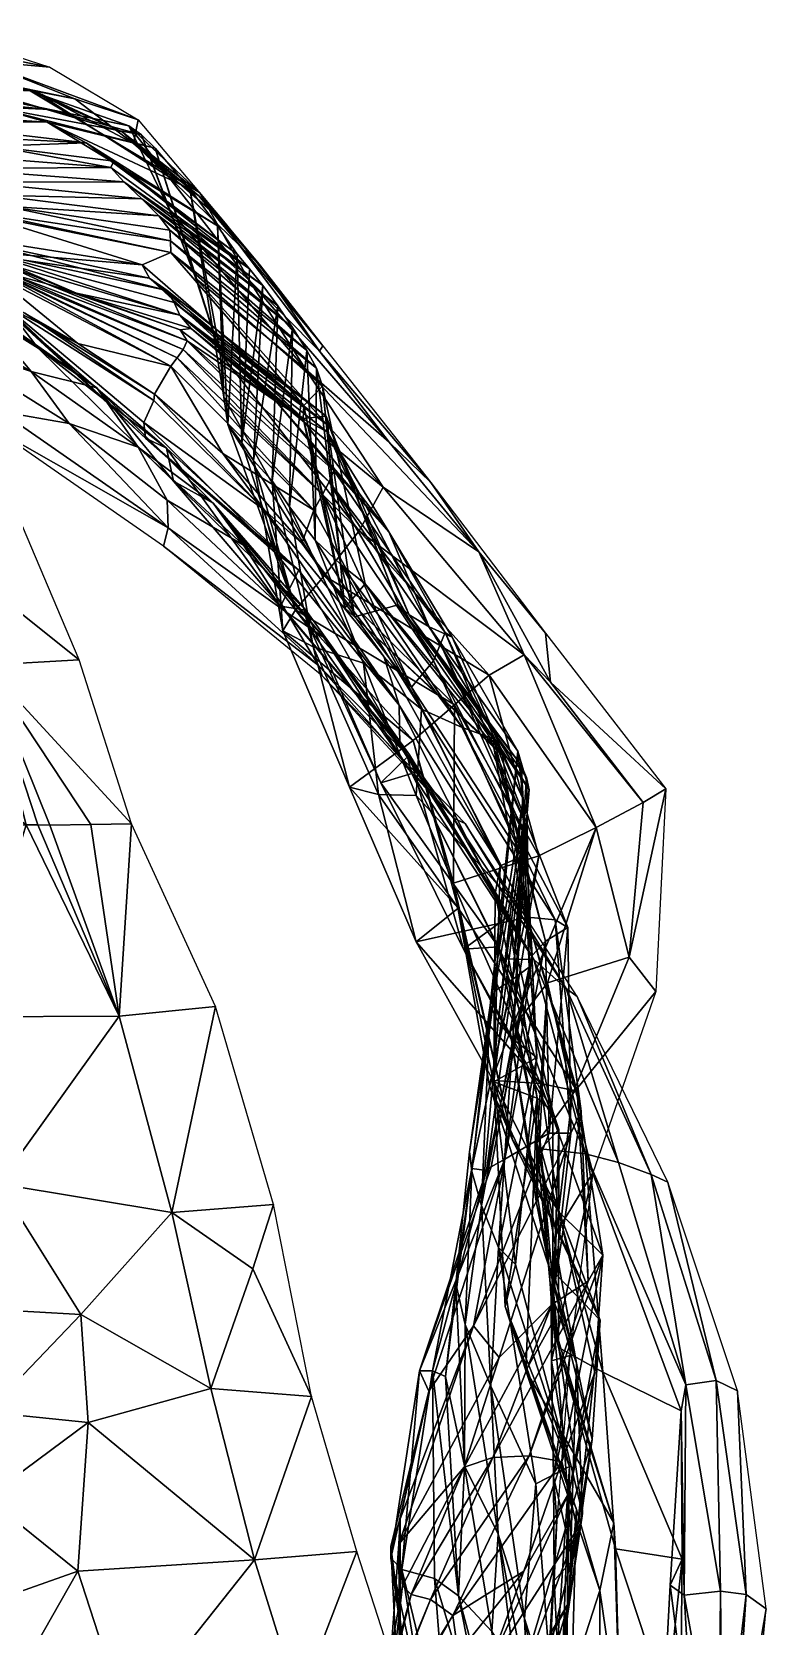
# Model space of a CAD drawing. Header units: centimetres. Extents: x -22.2 to 14.9, y -27.3 to 0.9.
# Drawn here: x 8.12 to 14.93, y -14.24 to 0.54 of the extents above; entities that cross this region are included whole.
import ezdxf

# ---------------------------------------------------------------- set-up
doc = ezdxf.new("R2010")
doc.units = ezdxf.units.CM
doc.layers.get('0').update_dxf_attribs({"true_color": 0x5890e1})

msp = doc.modelspace()

# ---------------------------------------------------------------- meshes
at = {"color": 18, "true_color": 0x000000}
mesh = msp.add_polyface(dxfattribs=at)
corners = [(6.225, -1.135, 64.001), (7.335, -1.89, 65.085), (7.182, -0.908, 63.373), (6.161, -0.326, 62.247), (7.168, -0.117, 61.545), (6.238, 0.275, 60.402), (7.322, 0.348, 59.602), (6.496, 0.539, 58.484), (7.684, 0.406, 57.625), (6.95, 0.474, 56.579), (8.289, 0.212, 55.708), (7.631, 0.27, 54.752), (7.561, -1.391, 25.24), (7.67, -1.498, 23.781), (6.074, -0.623, 23.797), (7.254, -1.462, 26.835), (5.909, -0.505, 25.205), (7.649, -1.129, 31.947), (7.573, -1.131, 30.222), (5.837, -0.419, 30.213), (8.145, -0.007, 51.173), (7.262, 0.177, 52.248), (8.521, -0.082, 53.047), (6.297, 0.352, 53.616), (7.761, -1.574, 22.257), (6.205, -0.729, 22.482), (6.688, -0.829, 33.42), (7.876, -1.076, 33.371), (6.066, 0.226, 51.138), (7.11, 0.158, 50.093), (7.781, -0.974, 34.745), (6.404, -0.734, 34.547), (7.077, -1.256, 21.069), (6.132, 0.111, 48.872), (8.108, -0.009, 49.153), (7.241, 0.034, 47.952), (7.596, -0.855, 36.215), (7.927, -1.706, 19.529), (6.156, -0.758, 19.861), (6.426, -0.006, 46.613), (8.29, -0.18, 47.168), (7.759, -0.155, 45.547), (7.371, -0.727, 37.8), (8.974, -0.852, 37.875), (5.849, -0.533, 37.551), (6.494, -0.184, 44.439), (8.265, -0.298, 43.77), (6.965, -0.294, 43.129), (8.626, -0.489, 42.227), (7.298, -0.421, 41.703), (7.12, -0.581, 39.584), (8.854, -0.718, 39.449), (7.769, -0.522, 40.712), (5.83, -0.443, 40.796)]
mesh.append_faces([[corners[k] for k in face] for face in [(0, 1, 2), (3, 2, 4), (5, 4, 6), (7, 6, 8), (8, 9, 7), (9, 8, 10), (10, 11, 9), (12, 13, 14), (15, 12, 16), (17, 18, 19), (20, 21, 22), (23, 11, 22), (22, 21, 23), (13, 24, 25), (26, 27, 17), (28, 21, 20), (20, 29, 28), (30, 27, 26), (26, 31, 30), (25, 24, 32), (33, 29, 34), (34, 35, 33), (36, 30, 31), (37, 38, 32), (39, 35, 40), (40, 41, 39), (36, 42, 43), (44, 42, 36), (45, 41, 46), (46, 47, 45), (39, 41, 45), (47, 46, 48), (48, 49, 47), (42, 50, 51), (52, 49, 48), (51, 50, 52), (53, 49, 52), (52, 50, 53)]], dxfattribs={"vtx2": -1, "color": 18})
mesh = msp.add_polyface(dxfattribs=at)
corners = [(7.631, 0.27, 54.752), (8.289, 0.212, 55.708), (9.106, -0.278, 53.921), (8.521, -0.082, 53.047), (9.915, -1.234, 52.329), (9.063, -0.497, 52.124), (9.409, -1.505, 30.23), (7.573, -1.131, 30.222), (7.649, -1.129, 31.947), (8.145, -0.007, 51.173), (9.67, -0.981, 51.252), (8.959, -0.389, 50.248), (9.408, -1.398, 31.848), (7.876, -1.076, 33.371), (9.4, -1.3, 33.369), (8.108, -0.009, 49.153), (9.675, -0.949, 49.385), (9.021, -0.333, 48.324), (7.11, 0.158, 50.093), (9.3, -1.165, 34.842), (7.781, -0.974, 34.745), (9.396, -1.106, 47.544), (9.137, -0.416, 46.824), (8.29, -0.18, 47.168), (9.642, -1.748, 46.46), (9.265, -0.538, 45.776), (7.241, 0.034, 47.952), (9.142, -1.008, 36.338), (7.596, -0.855, 36.215), (7.759, -0.155, 45.547), (9.586, -0.915, 44.304), (8.265, -0.298, 43.77), (8.974, -0.852, 37.875), (10.264, -1.813, 37.998), (9.844, -1.26, 42.682), (8.626, -0.489, 42.227), (10.025, -1.521, 41.119), (8.881, -0.659, 40.856), (8.854, -0.718, 39.449), (10.14, -1.657, 39.553), (7.371, -0.727, 37.8), (7.769, -0.522, 40.712)]
mesh.append_faces([[corners[k] for k in face] for face in [(0, 1, 2), (2, 3, 0), (2, 4, 5), (5, 3, 2), (6, 7, 8), (9, 5, 10), (10, 11, 9), (3, 5, 9), (12, 8, 13), (13, 14, 12), (15, 11, 16), (16, 17, 15), (18, 9, 11), (11, 15, 18), (19, 14, 13), (13, 20, 19), (17, 21, 22), (22, 23, 17), (22, 21, 24), (24, 25, 22), (26, 15, 17), (17, 23, 26), (27, 19, 20), (20, 28, 27), (29, 23, 22), (22, 25, 29), (25, 30, 31), (31, 29, 25), (27, 32, 33), (31, 30, 34), (34, 35, 31), (35, 34, 36), (36, 37, 35), (32, 27, 28), (32, 38, 39), (39, 38, 37), (38, 32, 40), (35, 37, 41), (41, 37, 38)]], dxfattribs={"vtx2": -1, "color": 18})
mesh = msp.add_polyface(dxfattribs=at)
corners = [(9.915, -1.234, 52.329), (10.818, -2.37, 50.953), (9.67, -0.981, 51.252), (9.063, -0.497, 52.124), (10.788, -2.422, 49.674), (10.242, -1.63, 50.433), (9.442, -1.969, 23.831), (9.376, -1.858, 25.242), (10.849, -3.022, 25.319), (9.212, -1.743, 26.886), (10.636, -3.044, 26.964), (9.409, -1.505, 30.23), (10.816, -2.746, 30.283), (10.643, -2.925, 28.629), (9.145, -1.62, 28.564), (10.761, -2.578, 31.892), (9.408, -1.398, 31.848), (9.675, -0.949, 49.385), (10.132, -1.761, 48.519), (8.959, -0.389, 50.248), (10.672, -2.415, 33.449), (9.4, -1.3, 33.369), (9.495, -2.087, 22.496), (10.877, -3.116, 23.895), (9.396, -1.106, 47.544), (10.662, -2.592, 47.472), (9.642, -1.748, 46.46), (9.021, -0.333, 48.324), (10.539, -2.2, 34.958), (9.3, -1.165, 34.842), (9.265, -0.538, 45.776), (9.866, -2.439, 44.983), (9.586, -0.915, 44.304), (9.902, -2.848, 43.165), (9.844, -1.26, 42.682), (10.401, -2, 36.465), (9.142, -1.008, 36.338), (9.939, -3.1, 41.375), (10.025, -1.521, 41.119), (10.387, -2.888, 20.578), (9.498, -2.223, 20.527), (9.599, -2.211, 21.441), (10.264, -1.813, 37.998), (10.177, -3.435, 38.094), (10.14, -1.657, 39.553), (10.069, -3.271, 39.705), (8.974, -0.852, 37.875), (8.881, -0.659, 40.856)]
mesh.append_faces([[corners[k] for k in face] for face in [(0, 1, 2), (2, 3, 0), (1, 4, 5), (5, 2, 1), (6, 7, 8), (7, 9, 10), (11, 12, 13), (13, 14, 11), (15, 12, 11), (11, 16, 15), (17, 5, 4), (4, 18, 17), (19, 2, 5), (5, 17, 19), (20, 15, 16), (16, 21, 20), (22, 6, 23), (9, 14, 13), (24, 18, 25), (25, 26, 24), (27, 17, 18), (18, 24, 27), (28, 20, 21), (21, 29, 28), (30, 26, 31), (31, 32, 30), (32, 31, 33), (33, 34, 32), (35, 28, 29), (29, 36, 35), (34, 33, 37), (37, 38, 34), (39, 40, 41), (35, 42, 43), (42, 44, 45), (45, 44, 38), (42, 35, 36), (44, 42, 46), (47, 38, 44)]], dxfattribs={"vtx2": -1, "color": 18})
mesh = msp.add_polyface(dxfattribs=at)
corners = [(7.801, -1.948, 10.209), (7.967, -2.116, 8.353), (6.273, -1.202, 8.161), (6.105, -1.421, 11.771), (7.851, -1.98, 11.661), (6.008, -0.969, 15.149), (7.743, -1.691, 15.193), (7.549, -1.828, 14.268), (8.547, -2.349, 14.061), (9.411, -2.56, 15.245), (7.79, -1.68, 16.674), (6.083, -0.896, 16.658), (7.67, -1.498, 23.781), (7.561, -1.391, 25.24), (9.376, -1.858, 25.242), (9.442, -1.969, 23.831), (9.212, -1.743, 26.886), (7.254, -1.462, 26.835), (7.573, -1.131, 30.222), (9.409, -1.505, 30.23), (9.145, -1.62, 28.564), (6.92, -1.269, 28.579), (7.649, -1.129, 31.947), (9.408, -1.398, 31.848), (8.056, -2.067, 13.029), (6.454, -1.29, 13.519), (8.18, -2.392, 6.533), (6.512, -1.215, 5.935), (9.495, -2.087, 22.496), (7.761, -1.574, 22.257), (6.133, -0.83, 18.182), (7.834, -1.687, 18.132), (9.469, -2.482, 16.714), (9.524, -2.405, 18.148), (7.927, -1.706, 19.529), (6.523, -1.684, 3.416), (7.553, -1.936, 4.378), (8.116, -2.608, 3.243), (9.563, -2.325, 19.493), (8.253, -1.795, 20.638), (9.498, -2.223, 20.527), (7.077, -1.256, 21.069), (8.535, -1.884, 21.442), (9.599, -2.211, 21.441)]
mesh.append_faces([[corners[k] for k in face] for face in [(0, 1, 2), (3, 4, 0), (5, 6, 7), (8, 7, 6), (9, 6, 10), (11, 10, 6), (12, 13, 14), (14, 15, 12), (16, 14, 13), (13, 17, 16), (18, 19, 20), (20, 21, 18), (22, 23, 19), (24, 4, 3), (3, 25, 24), (24, 25, 7), (7, 8, 24), (2, 1, 26), (26, 27, 2), (12, 15, 28), (28, 29, 12), (20, 16, 17), (17, 21, 20), (30, 31, 10), (32, 10, 31), (33, 31, 34), (34, 31, 30), (35, 36, 37), (36, 27, 26), (38, 34, 39), (39, 40, 38), (41, 39, 34), (41, 29, 42), (42, 39, 41), (42, 29, 28), (28, 43, 42), (40, 39, 42), (42, 43, 40)]], dxfattribs={"vtx2": -1, "color": 18})
mesh = msp.add_polyface(dxfattribs=at)
corners = [(11.819, -3.638, 49.814), (11.433, -3.263, 48.975), (10.788, -2.422, 49.674), (10.818, -2.37, 50.953), (9.891, -3.37, 14.135), (9.411, -2.56, 15.245), (10.735, -3.895, 15.341), (9.469, -2.482, 16.714), (10.817, -3.75, 16.826), (10.849, -3.022, 25.319), (10.877, -3.116, 23.895), (9.442, -1.969, 23.831), (10.636, -3.044, 26.964), (9.376, -1.858, 25.242), (10.816, -2.746, 30.283), (10.761, -2.578, 31.892), (10.987, -4.397, 31.998), (10.662, -2.592, 47.472), (12.263, -4.282, 48.277), (10.132, -1.761, 48.519), (9.159, -3.083, 11.663), (9.253, -2.878, 12.87), (10.275, -3.892, 13.163), (9.258, -2.819, 13.682), (9.524, -2.405, 18.148), (10.876, -3.633, 18.306), (10.672, -2.415, 33.449), (10.747, -4.172, 33.571), (10.86, -3.168, 22.521), (9.495, -2.087, 22.496), (10.643, -2.925, 28.629), (9.212, -1.743, 26.886), (9.642, -1.748, 46.46), (11.377, -3.68, 45.971), (9.866, -2.439, 44.983), (9.563, -2.325, 19.493), (10.921, -3.526, 19.841), (11.155, -4.085, 43.552), (9.902, -2.848, 43.165), (10.539, -2.2, 34.958), (10.51, -3.864, 35.055), (10.618, -3.04, 21.397), (9.599, -2.211, 21.441), (10.349, -3.624, 36.545), (10.401, -2, 36.465), (10.387, -2.888, 20.578), (11.431, -4.095, 21.096), (9.498, -2.223, 20.527), (10.177, -3.435, 38.094), (10.069, -3.271, 39.705), (10.264, -1.813, 37.998), (10.025, -1.521, 41.119), (9.939, -3.1, 41.375)]
mesh.append_faces([[corners[k] for k in face] for face in [(0, 1, 2), (2, 3, 0), (4, 5, 6), (6, 5, 7), (7, 8, 6), (9, 10, 11), (12, 9, 13), (14, 15, 16), (17, 1, 18), (19, 2, 1), (1, 17, 19), (20, 21, 22), (5, 4, 23), (8, 7, 24), (24, 25, 8), (15, 26, 27), (10, 28, 29), (30, 12, 31), (32, 17, 33), (33, 34, 32), (25, 24, 35), (35, 36, 25), (34, 33, 37), (37, 38, 34), (22, 21, 23), (23, 4, 22), (26, 39, 40), (29, 28, 41), (41, 42, 29), (43, 40, 39), (39, 44, 43), (45, 41, 46), (45, 36, 35), (35, 47, 45), (42, 41, 45), (48, 43, 44), (49, 48, 50), (51, 52, 49)]], dxfattribs={"vtx2": -1, "color": 18})
mesh = msp.add_polyface(dxfattribs=at)
corners = [(8.561, -5.283, 69.807), (7.156, -4.16, 68.816), (7.691, -5.331, 70.265), (8.037, -4.042, 68.315), (6.72, -3.13, 67.25), (7.618, -2.974, 66.706), (6.411, -2.112, 65.65), (7.335, -1.89, 65.085), (7.967, -2.116, 8.353), (7.801, -1.948, 10.209), (9.174, -3.227, 10.297), (9.369, -3.32, 8.553), (7.851, -1.98, 11.661), (9.159, -3.083, 11.663), (7.743, -1.691, 15.193), (9.411, -2.56, 15.245), (8.547, -2.349, 14.061), (7.79, -1.68, 16.674), (9.469, -2.482, 16.714), (9.384, -4.059, 1.379), (7.836, -2.98, 1.299), (8.467, -3.09, 2.378), (9.376, -3.803, 2.614), (9.253, -2.878, 12.87), (8.056, -2.067, 13.029), (9.258, -2.819, 13.682), (8.18, -2.392, 6.533), (9.435, -3.625, 6.886), (7.211, -2.306, 2.508), (6.231, -1.997, 1.214), (7.834, -1.687, 18.132), (9.524, -2.405, 18.148), (8.116, -2.608, 3.243), (9.107, -3.311, 3.743), (8.723, -2.761, 5.004), (9.801, -3.829, 5.404), (7.927, -1.706, 19.529), (9.563, -2.325, 19.493), (6.523, -1.684, 3.416), (7.553, -1.936, 4.378), (9.342, -4.227, 0.395), (7.79, -3.15, 0.314), (6.211, -2.13, 0.223)]
mesh.append_faces([[corners[k] for k in face] for face in [(0, 1, 2), (1, 0, 3), (3, 4, 1), (4, 3, 5), (5, 6, 4), (6, 5, 7), (8, 9, 10), (10, 11, 8), (10, 9, 12), (12, 13, 10), (14, 15, 16), (17, 18, 15), (19, 20, 21), (21, 22, 19), (23, 13, 12), (12, 24, 23), (25, 16, 15), (26, 8, 11), (11, 27, 26), (28, 20, 29), (30, 31, 18), (21, 20, 28), (28, 32, 21), (33, 22, 21), (21, 32, 33), (34, 26, 27), (27, 35, 34), (25, 23, 24), (24, 16, 25), (36, 37, 31), (32, 28, 38), (34, 33, 32), (32, 39, 34), (33, 34, 35), (26, 34, 39), (19, 40, 41), (41, 20, 19), (20, 41, 42)]], dxfattribs={"vtx2": -1, "color": 18})
mesh = msp.add_polyface(dxfattribs=at)
corners = [(9.369, -3.32, 8.553), (9.174, -3.227, 10.297), (10.597, -4.451, 10.398), (10.426, -4.783, 8.728), (10.378, -4.286, 11.834), (9.159, -3.083, 11.663), (10.735, -3.895, 15.341), (10.624, -4.2, 14.451), (9.891, -3.37, 14.135), (11.022, -4.799, 28.723), (10.643, -2.925, 28.629), (10.816, -2.746, 30.283), (11.525, -5.701, 12.13), (10.275, -3.892, 13.163), (10.636, -3.044, 26.964), (10.747, -4.172, 33.571), (10.987, -4.397, 31.998), (10.761, -2.578, 31.892), (9.435, -3.625, 6.886), (10.662, -4.822, 7.095), (9.384, -4.059, 1.379), (9.376, -3.803, 2.614), (10.484, -4.842, 2.973), (10.779, -5.334, 1.504), (11.383, -5.252, 13.841), (10.084, -4.219, 4.14), (10.826, -5.071, 4.465), (9.107, -3.311, 3.743), (10.51, -3.864, 35.055), (11.195, -5.312, 35.255), (9.801, -3.829, 5.404), (10.706, -4.999, 5.606), (9.902, -2.848, 43.165), (11.155, -4.085, 43.552), (10.831, -4.504, 41.626), (9.939, -3.1, 41.375), (10.672, -2.415, 33.449), (10.73, -5.161, 36.626), (10.349, -3.624, 36.545), (10.448, -5.014, 38.178), (10.177, -3.435, 38.094), (10.564, -4.818, 39.868), (10.069, -3.271, 39.705), (10.812, -5.429, 0.511), (9.342, -4.227, 0.395)]
mesh.append_faces([[corners[k] for k in face] for face in [(0, 1, 2), (2, 3, 0), (4, 2, 1), (1, 5, 4), (6, 7, 8), (9, 10, 11), (12, 4, 13), (13, 4, 5), (14, 10, 9), (15, 16, 17), (18, 0, 3), (3, 19, 18), (20, 21, 22), (22, 23, 20), (7, 24, 13), (13, 8, 7), (22, 25, 26), (25, 22, 21), (21, 27, 25), (15, 28, 29), (30, 18, 19), (19, 31, 30), (32, 33, 34), (34, 35, 32), (28, 15, 36), (37, 29, 28), (28, 38, 37), (39, 37, 38), (38, 40, 39), (41, 39, 40), (40, 42, 41), (30, 25, 27), (30, 31, 26), (26, 25, 30), (35, 34, 41), (41, 42, 35), (23, 43, 44), (44, 20, 23)]], dxfattribs={"vtx2": -1, "color": 18})
mesh = msp.add_polyface(dxfattribs=at)
corners = [(12.929, -5.488, 47.733), (12.263, -4.282, 48.277), (12.882, -5.035, 48.95), (11.433, -3.263, 48.975), (11.819, -3.638, 49.814), (10.426, -4.783, 8.728), (10.597, -4.451, 10.398), (11.533, -6.075, 10.548), (10.378, -4.286, 11.834), (11.525, -5.701, 12.13), (10.624, -4.2, 14.451), (10.735, -3.895, 15.341), (11.64, -5.536, 15.503), (11.383, -5.252, 13.841), (10.817, -3.75, 16.826), (11.843, -5.29, 16.984), (10.877, -3.116, 23.895), (10.849, -3.022, 25.319), (11.516, -4.773, 25.434), (11.62, -4.865, 23.954), (11.113, -4.882, 27.05), (10.636, -3.044, 26.964), (10.816, -2.746, 30.283), (11.21, -4.578, 30.367), (11.022, -4.799, 28.723), (10.987, -4.397, 31.998), (12.109, -5.909, 32.257), (12.686, -5.234, 45.639), (11.377, -3.68, 45.971), (10.662, -2.592, 47.472), (10.275, -3.892, 13.163), (10.747, -4.172, 33.571), (11.733, -5.738, 33.888), (10.876, -3.633, 18.306), (11.91, -5.134, 18.45), (10.86, -3.168, 22.521), (11.803, -4.976, 22.385), (10.831, -4.504, 41.626), (11.155, -4.085, 43.552), (12.36, -5.425, 43.568), (10.564, -4.818, 39.868), (12.038, -5.7, 41.634), (11.953, -5.028, 19.802), (10.921, -3.526, 19.841), (11.195, -5.312, 35.255), (11.431, -4.095, 21.096), (10.618, -3.04, 21.397), (12.016, -5.073, 20.771), (10.387, -2.888, 20.578)]
mesh.append_faces([[corners[k] for k in face] for face in [(0, 1, 2), (1, 3, 4), (4, 2, 1), (5, 6, 7), (6, 8, 9), (10, 11, 12), (12, 13, 10), (12, 11, 14), (14, 15, 12), (16, 17, 18), (18, 19, 16), (20, 18, 17), (17, 21, 20), (22, 23, 24), (23, 25, 26), (25, 23, 22), (1, 0, 27), (27, 28, 1), (1, 28, 29), (30, 13, 9), (24, 20, 21), (25, 31, 32), (15, 14, 33), (33, 34, 15), (35, 16, 19), (19, 36, 35), (37, 38, 39), (27, 39, 38), (38, 28, 27), (40, 37, 41), (42, 34, 33), (33, 43, 42), (44, 32, 31), (35, 36, 45), (45, 46, 35), (47, 45, 36), (45, 47, 42), (42, 43, 45), (45, 43, 48)]], dxfattribs={"vtx2": -1, "color": 18})
mesh = msp.add_polyface(dxfattribs=at)
corners = [(8.931, -8.584, 71.878), (9.045, -6.802, 71.141), (8.67, -6.808, 71.316), (7.691, -5.331, 70.265), (8.288, -6.813, 71.48), (8.561, -5.283, 69.807), (8.071, -6.81, 71.57), (8.179, -6.812, 71.525), (5.92, -5.269, 71.024), (6.705, -6.953, 72.264), (11.533, -6.075, 10.548), (11.622, -6.161, 8.831), (10.426, -4.783, 8.728), (11.525, -5.701, 12.13), (10.597, -4.451, 10.398), (11.516, -4.773, 25.434), (11.113, -4.882, 27.05), (12.485, -6.167, 27.212), (12.401, -6.08, 28.871), (11.022, -4.799, 28.723), (11.21, -4.578, 30.367), (12.073, -7.583, 40.003), (11.683, -7.894, 38.155), (11.067, -6.461, 38.219), (11.657, -6.028, 39.841), (12.208, -7.778, 36.316), (11.336, -6.53, 36.619), (11.733, -5.738, 33.888), (12.109, -5.909, 32.257), (10.987, -4.397, 31.998), (10.662, -4.822, 7.095), (11.357, -6.421, 7.167), (12.122, -7.963, 9.014), (11.195, -5.312, 35.255), (11.684, -6.539, 35.426), (10.73, -5.161, 36.626), (10.448, -5.014, 38.178), (10.564, -4.818, 39.868), (11.597, -6.159, 3.663), (12.03, -6.75, 1.674), (10.779, -5.334, 1.504), (10.484, -4.842, 2.973), (12.038, -5.7, 41.634), (11.642, -6.335, 5.495), (10.706, -4.999, 5.606), (10.826, -5.071, 4.465), (12.137, -6.798, 0.683), (10.812, -5.429, 0.511)]
mesh.append_faces([[corners[k] for k in face] for face in [(0, 1, 2), (3, 4, 2), (2, 1, 3), (3, 1, 5), (3, 6, 7), (7, 4, 3), (8, 9, 6), (6, 3, 8), (10, 11, 12), (13, 10, 14), (15, 16, 17), (18, 19, 20), (21, 22, 23), (23, 24, 21), (22, 25, 26), (26, 23, 22), (16, 19, 18), (27, 28, 29), (30, 12, 11), (11, 31, 30), (31, 11, 32), (27, 33, 34), (26, 34, 33), (33, 35, 26), (23, 26, 35), (35, 36, 23), (24, 23, 36), (36, 37, 24), (38, 39, 40), (40, 41, 38), (42, 24, 37), (31, 43, 44), (44, 30, 31), (43, 38, 45), (45, 44, 43), (45, 38, 41), (39, 46, 47), (47, 40, 39)]], dxfattribs={"vtx2": -1, "color": 18})
mesh = msp.add_polyface(dxfattribs=at)
corners = [(11.622, -6.161, 8.831), (11.533, -6.075, 10.548), (12.536, -7.659, 10.697), (12.122, -7.963, 9.014), (12.416, -7.45, 12.334), (11.525, -5.701, 12.13), (11.64, -5.536, 15.503), (12.664, -7.104, 15.64), (12.461, -7.192, 13.992), (11.383, -5.252, 13.841), (11.843, -5.29, 16.984), (12.702, -6.931, 17.202), (11.62, -4.865, 23.954), (11.516, -4.773, 25.434), (12.658, -6.257, 25.56), (12.705, -6.371, 24.125), (12.485, -6.167, 27.212), (11.21, -4.578, 30.367), (12.404, -6.014, 30.536), (12.401, -6.08, 28.871), (12.109, -5.909, 32.257), (12.819, -7.097, 43.629), (12.03, -7.352, 41.904), (12.038, -5.7, 41.634), (12.36, -5.425, 43.568), (12.208, -7.778, 36.316), (12.716, -7.667, 34.471), (11.684, -6.539, 35.426), (11.336, -6.53, 36.619), (12.03, -6.75, 1.674), (11.597, -6.159, 3.663), (12.774, -8.06, 3.727), (11.113, -4.882, 27.05), (11.91, -5.134, 18.45), (12.687, -6.777, 18.734), (12.972, -7.69, 32.57), (11.733, -5.738, 33.888), (11.642, -6.335, 5.495), (11.357, -6.421, 7.167), (12.447, -7.942, 7.286), (12.73, -6.485, 22.961), (11.803, -4.976, 22.385), (12.073, -7.583, 40.003), (11.657, -6.028, 39.841), (11.953, -5.028, 19.802), (12.674, -6.573, 20.18), (10.831, -4.504, 41.626), (12.626, -6.129, 21.426), (12.016, -5.073, 20.771), (12.137, -6.798, 0.683), (13.073, -8.328, 1.869)]
mesh.append_faces([[corners[k] for k in face] for face in [(0, 1, 2), (2, 3, 0), (4, 2, 1), (1, 5, 4), (6, 7, 8), (8, 9, 6), (7, 6, 10), (10, 11, 7), (12, 13, 14), (14, 15, 12), (16, 14, 13), (17, 18, 19), (20, 18, 17), (21, 22, 23), (23, 24, 21), (25, 26, 27), (27, 28, 25), (29, 30, 31), (8, 4, 5), (5, 9, 8), (19, 16, 32), (11, 10, 33), (33, 34, 11), (35, 20, 36), (37, 38, 39), (31, 30, 37), (12, 15, 40), (40, 41, 12), (22, 42, 43), (43, 23, 22), (44, 45, 34), (34, 33, 44), (24, 23, 46), (47, 41, 40), (27, 26, 36), (45, 44, 48), (48, 47, 45), (41, 47, 48), (49, 29, 50)]], dxfattribs={"vtx2": -1, "color": 18})
mesh = msp.add_polyface(dxfattribs=at)
corners = [(13.658, -8.036, 47.439), (13.788, -6.605, 47.299), (13.998, -6.478, 48.261), (13.906, -8.355, 48.485), (12.929, -5.488, 47.733), (12.882, -5.035, 48.95), (13.351, -6.836, 45.449), (12.9, -8.274, 45.961), (12.972, -7.69, 32.57), (12.716, -7.667, 34.471), (13.212, -9.465, 34.609), (12.208, -7.778, 36.316), (13.177, -9.28, 36.424), (12.556, -8.726, 44.308), (12.819, -7.097, 43.629), (12.404, -6.014, 30.536), (13.089, -7.761, 30.655), (12.882, -7.89, 29.003), (12.401, -6.08, 28.871), (12.109, -5.909, 32.257), (12.76, -8.021, 27.345), (12.485, -6.167, 27.212), (12.73, -8.131, 25.682), (12.658, -6.257, 25.56), (12.581, -8.242, 24.042), (12.705, -6.371, 24.125), (12.411, -8.353, 22.407), (12.73, -6.485, 22.961), (12.403, -9.192, 14.237), (12.461, -7.192, 13.992), (12.664, -7.104, 15.64), (12.802, -8.966, 15.851), (12.702, -6.931, 17.202), (12.578, -8.797, 17.481), (12.536, -7.659, 10.697), (12.416, -7.45, 12.334), (12.806, -9.344, 12.616), (12.686, -5.234, 45.639), (12.36, -5.425, 43.568), (12.687, -6.777, 18.734), (12.443, -8.637, 19.122), (12.674, -6.573, 20.18), (12.369, -8.486, 20.766), (12.774, -8.06, 3.727), (13.073, -8.328, 1.869), (12.03, -6.75, 1.674), (11.733, -5.738, 33.888), (12.626, -6.129, 21.426), (13.175, -8.403, 0.877), (12.137, -6.798, 0.683)]
mesh.append_faces([[corners[k] for k in face] for face in [(4, 2, 1)]], dxfattribs={"color": 18})
mesh.append_faces([[corners[k] for k in face] for face in [(0, 1, 2), (2, 3, 0), (5, 2, 4), (6, 1, 0), (0, 7, 6), (8, 9, 10), (9, 11, 12), (13, 14, 6), (6, 7, 13), (15, 16, 17), (17, 18, 15), (16, 15, 19), (19, 8, 16), (18, 17, 20), (20, 21, 18), (20, 22, 23), (23, 21, 20), (22, 24, 25), (25, 23, 22), (24, 26, 27), (27, 25, 24), (28, 29, 30), (31, 30, 32), (32, 33, 31), (34, 35, 36), (37, 4, 1), (1, 6, 37), (6, 14, 38), (38, 37, 6), (39, 40, 33), (33, 32, 39), (41, 42, 40), (40, 39, 41), (43, 44, 45), (46, 9, 8), (42, 41, 47), (27, 26, 47), (44, 48, 49)]], dxfattribs={"vtx2": -1, "color": 18})
mesh = msp.add_polyface(dxfattribs=at)
corners = [(12.334, -10.015, 25.667), (12.199, -9.995, 23.951), (12.581, -8.242, 24.042), (12.578, -8.797, 17.481), (12.443, -8.637, 19.122), (12.29, -10.339, 19.45), (12.448, -10.727, 17.761), (12.378, -9.98, 27.316), (11.716, -11.872, 27.294), (11.834, -11.872, 25.69), (12.214, -11.454, 30.659), (12.454, -11.749, 32.987), (11.524, -13.477, 32.576), (11.801, -12.061, 28.979), (12.505, -9.911, 28.98), (12.364, -9.231, 42.649), (12.03, -7.352, 41.904), (12.819, -7.097, 43.629), (12.411, -8.353, 22.407), (12.177, -9.843, 22.457), (12.369, -8.486, 20.766), (12.2, -10.025, 21.008), (11.957, -11.924, 23.652), (12.05, -11.063, 22.49), (12.375, -12.014, 19.964), (12.128, -12.765, 34.167), (12.577, -9.73, 41.027), (12.073, -7.583, 40.003), (12.208, -7.778, 36.316), (11.683, -7.894, 38.155), (12.837, -9.208, 38.059), (12.137, -11.443, 21.376), (12.396, -9.179, 39.26), (12.132, -12.753, 22.098), (12.443, -13.385, 20.795), (12.416, -7.45, 12.334), (12.461, -7.192, 13.992), (12.403, -9.192, 14.237), (12.447, -7.942, 7.286), (12.496, -8.052, 5.523), (11.642, -6.335, 5.495), (12.774, -8.06, 3.727), (12.626, -6.129, 21.426)]
mesh.append_faces([[corners[k] for k in face] for face in [(0, 1, 2), (3, 4, 5), (5, 6, 3), (0, 7, 8), (1, 0, 9), (10, 11, 12), (10, 13, 14), (15, 16, 17), (18, 2, 1), (1, 19, 18), (20, 18, 19), (19, 21, 20), (8, 7, 14), (14, 13, 8), (1, 22, 23), (23, 19, 1), (6, 5, 24), (12, 11, 25), (16, 15, 26), (26, 27, 16), (20, 21, 5), (5, 4, 20), (28, 29, 30), (21, 19, 23), (23, 31, 21), (32, 27, 26), (32, 30, 29), (29, 27, 32), (23, 22, 33), (33, 31, 23), (5, 21, 31), (31, 24, 5), (34, 24, 31), (31, 33, 34), (35, 36, 37), (38, 39, 40), (40, 39, 41), (42, 18, 20)]], dxfattribs={"vtx2": -1, "color": 18})
mesh = msp.add_polyface(dxfattribs=at)
corners = [(8.179, -6.812, 71.525), (8.071, -6.81, 71.57), (8.931, -8.584, 71.878), (8.288, -6.813, 71.48), (8.67, -6.808, 71.316), (9.823, -8.495, 71.549), (9.045, -6.802, 71.141), (9.42, -10.404, 71.219), (10.169, -10.927, 70.843), (10.715, -12.109, 70.282), (10.362, -10.329, 71.107), (9.782, -12.034, 70.116), (10.184, -13.623, 68.944), (6.705, -6.953, 72.264), (7.522, -8.59, 72.426), (6.216, -8.727, 72.994), (11.834, -11.872, 25.69), (11.716, -11.872, 27.294), (11.552, -13.712, 27.199), (12.334, -10.015, 25.667), (11.957, -11.924, 23.652), (12.199, -9.995, 23.951), (12.077, -13.956, 24.077), (11.524, -13.477, 32.576), (11.534, -13.244, 30.7), (12.214, -11.454, 30.659), (8.575, -11.349, 70.861), (8.644, -12.35, 70.196), (11.801, -12.061, 28.979), (7.815, -10.139, 71.835), (6.58, -10.245, 72.355), (11.448, -13.607, 28.518), (7.701, -11.299, 71.218), (7.707, -12.255, 70.533), (6.699, -11.428, 71.534), (7.703, -13.05, 69.94), (6.827, -12.339, 70.799), (6.867, -13.195, 70.074), (12.122, -7.963, 9.014), (12.447, -7.942, 7.286), (11.357, -6.421, 7.167)]
mesh.append_faces([[corners[k] for k in face] for face in [(8, 9, 10)]], dxfattribs={"color": 18})
mesh.append_faces([[corners[k] for k in face] for face in [(0, 1, 2), (2, 3, 0), (4, 3, 2), (5, 6, 2), (2, 7, 5), (10, 5, 7), (7, 8, 10), (8, 7, 11), (11, 9, 8), (9, 11, 12), (1, 13, 14), (14, 2, 1), (15, 14, 13), (16, 17, 18), (17, 16, 19), (16, 20, 21), (22, 20, 16), (23, 24, 25), (11, 7, 26), (26, 27, 11), (12, 11, 27), (28, 25, 24), (2, 14, 29), (29, 7, 2), (30, 29, 14), (17, 28, 31), (26, 7, 29), (29, 32, 26), (33, 27, 26), (26, 32, 33), (29, 30, 34), (34, 32, 29), (27, 33, 35), (36, 33, 32), (32, 34, 36), (33, 36, 37), (38, 39, 40)]], dxfattribs={"vtx2": -1, "color": 18})
mesh = msp.add_polyface(dxfattribs=at)
corners = [(13.906, -8.355, 48.485), (13.32, -10.037, 49.138), (13.133, -9.308, 47.878), (13.658, -8.036, 47.439), (12.9, -8.274, 45.961), (12.801, -9.757, 46.462), (13.089, -7.761, 30.655), (12.972, -7.69, 32.57), (13.116, -9.668, 32.678), (12.915, -9.67, 30.624), (13.212, -9.465, 34.609), (13.177, -9.28, 36.424), (12.716, -7.667, 34.471), (12.882, -7.89, 29.003), (12.505, -9.911, 28.98), (12.73, -8.131, 25.682), (12.76, -8.021, 27.345), (12.378, -9.98, 27.316), (12.334, -10.015, 25.667), (12.581, -8.242, 24.042), (12.802, -8.966, 15.851), (12.578, -8.797, 17.481), (12.448, -10.727, 17.761), (12.403, -9.192, 14.237), (12.605, -10.887, 15.905), (12.819, -7.097, 43.629), (12.556, -8.726, 44.308), (12.364, -9.231, 42.649), (12.798, -10.316, 44.946), (12.837, -9.208, 38.059), (12.208, -7.778, 36.316), (12.917, -10.912, 43.362), (12.396, -9.179, 39.26), (13.01, -10.4, 39.73), (12.664, -7.104, 15.64), (12.806, -9.344, 12.616), (12.416, -7.45, 12.334), (12.951, -9.472, 10.952), (12.536, -7.659, 10.697), (13.005, -9.634, 9.16), (12.122, -7.963, 9.014), (12.839, -9.813, 7.378), (12.447, -7.942, 7.286), (13.252, -9.86, 5.626), (12.496, -8.052, 5.523), (13.558, -9.941, 3.852), (12.774, -8.06, 3.727), (13.86, -10.051, 2.078), (13.073, -8.328, 1.869), (14.016, -10.123, 1.092), (13.175, -8.403, 0.877)]
mesh.append_faces([[corners[k] for k in face] for face in [(0, 1, 2), (2, 3, 0), (4, 3, 2), (2, 5, 4), (6, 7, 8), (8, 9, 6), (10, 8, 7), (11, 10, 12), (13, 6, 9), (9, 14, 13), (15, 16, 17), (17, 18, 15), (16, 13, 14), (14, 17, 16), (19, 15, 18), (20, 21, 22), (23, 20, 24), (25, 26, 27), (4, 5, 28), (28, 26, 4), (29, 11, 30), (31, 27, 26), (29, 32, 33), (34, 20, 23), (23, 35, 36), (35, 37, 38), (37, 39, 40), (40, 38, 37), (39, 41, 42), (42, 40, 39), (41, 43, 44), (44, 42, 41), (43, 45, 46), (46, 44, 43), (45, 47, 48), (48, 46, 45), (47, 49, 50), (50, 48, 47)]], dxfattribs={"vtx2": -1, "color": 18})
mesh = msp.add_polyface(dxfattribs=at)
corners = [(13.32, -10.037, 49.138), (12.938, -11.778, 48.872), (12.981, -10.591, 48.325), (13.133, -9.308, 47.878), (14.016, -10.123, 1.092), (13.86, -10.051, 2.078), (14.463, -11.962, 2.113), (12.801, -9.757, 46.462), (12.935, -11.157, 47.035), (12.448, -10.727, 17.761), (12.605, -10.887, 15.905), (12.802, -8.966, 15.851), (12.507, -11.275, 14.393), (12.403, -9.192, 14.237), (12.949, -11.418, 10.959), (12.951, -9.472, 10.952), (12.806, -9.344, 12.616), (12.699, -11.869, 12.767), (13.005, -9.634, 9.16), (13.002, -11.654, 9.23), (13.558, -9.941, 3.852), (14.182, -12.002, 3.854), (13.252, -9.86, 5.626), (12.214, -11.454, 30.659), (12.915, -9.67, 30.624), (13.116, -9.668, 32.678), (12.454, -11.749, 32.987), (12.505, -9.911, 28.98), (12.839, -9.813, 7.378), (13.414, -11.885, 7.513), (13.212, -9.465, 34.609), (12.942, -11.256, 34.898), (13.171, -11.799, 45.645), (12.798, -10.316, 44.946), (13.177, -9.28, 36.424), (13.277, -11.039, 36.64), (12.556, -8.726, 44.308), (12.917, -10.912, 43.362), (12.577, -9.73, 41.027), (13.01, -10.4, 39.73), (12.396, -9.179, 39.26), (12.364, -9.231, 42.649), (13.388, -11.402, 41.794), (12.837, -9.208, 38.059), (13.412, -10.8, 38.33), (13.34, -11.886, 40.326)]
mesh.append_faces([[corners[k] for k in face] for face in [(0, 1, 2), (2, 3, 0), (4, 5, 6), (7, 3, 2), (2, 8, 7), (8, 2, 1), (9, 10, 11), (10, 12, 13), (14, 15, 16), (16, 17, 14), (18, 15, 14), (14, 19, 18), (5, 20, 21), (21, 20, 22), (23, 24, 25), (25, 26, 23), (27, 24, 23), (28, 18, 19), (19, 29, 28), (16, 13, 12), (12, 17, 16), (25, 30, 31), (31, 26, 25), (7, 8, 32), (32, 33, 7), (30, 34, 35), (35, 31, 30), (22, 28, 29), (36, 33, 37), (38, 39, 40), (41, 37, 42), (42, 38, 41), (37, 33, 32), (34, 43, 44), (44, 35, 34), (39, 44, 43), (39, 38, 42), (44, 39, 45)]], dxfattribs={"vtx2": -1, "color": 18})
mesh = msp.add_polyface(dxfattribs=at)
corners = [(12.956, -12.853, 49.54), (13.107, -11.728, 49.993), (12.987, -13.254, 51.159), (12.938, -11.778, 48.872), (13.32, -10.037, 49.138), (14.463, -11.962, 2.113), (14.661, -12.058, 1.134), (14.016, -10.123, 1.092), (14.741, -13.944, 2.163), (13.046, -12.45, 47.732), (12.935, -11.157, 47.035), (14.182, -12.002, 3.854), (13.86, -10.051, 2.078), (13.252, -9.86, 5.626), (14.139, -12.241, 5.743), (13.516, -13.28, 11.014), (12.949, -11.418, 10.959), (12.699, -11.869, 12.767), (13.002, -11.654, 9.23), (13.106, -12.759, 15.982), (12.605, -10.887, 15.905), (12.448, -10.727, 17.761), (12.794, -12.919, 18.252), (12.507, -11.275, 14.393), (13.097, -12.976, 14.692), (14.503, -13.913, 3.751), (13.414, -11.885, 7.513), (13.532, -13.521, 9.371), (13.168, -13.157, 13.654), (12.375, -12.014, 19.964), (13.224, -13.194, 46.503), (13.171, -11.799, 45.645), (12.128, -12.765, 34.167), (12.454, -11.749, 32.987), (12.942, -11.256, 34.898), (12.395, -12.675, 35.405), (13.277, -11.039, 36.64), (12.73, -12.659, 36.988), (13.314, -12.507, 44.152), (12.917, -10.912, 43.362), (14.148, -13.616, 7.857), (13.412, -10.8, 38.33), (13.032, -12.712, 38.878), (13.388, -11.402, 41.794), (13.177, -13.34, 42.411), (13.34, -11.886, 40.326), (13.01, -10.4, 39.73), (13.103, -12.995, 40.99)]
mesh.append_faces([[corners[k] for k in face] for face in [(0, 1, 2), (1, 0, 3), (3, 4, 1), (5, 6, 7), (6, 5, 8), (3, 9, 10), (9, 3, 0), (11, 5, 12), (13, 14, 11), (15, 16, 17), (18, 16, 15), (19, 20, 21), (21, 22, 19), (23, 20, 19), (19, 24, 23), (5, 11, 25), (26, 18, 27), (23, 24, 28), (28, 17, 23), (29, 22, 21), (10, 9, 30), (30, 31, 10), (26, 14, 13), (32, 33, 34), (34, 35, 32), (35, 34, 36), (36, 37, 35), (31, 38, 39), (14, 26, 40), (37, 36, 41), (41, 42, 37), (43, 39, 38), (38, 44, 43), (43, 45, 46), (45, 42, 41), (43, 44, 47), (47, 45, 43), (42, 45, 47)]], dxfattribs={"vtx2": -1, "color": 18})
mesh = msp.add_polyface(dxfattribs=at)
corners = [(12.904, -14.668, 51.212), (12.962, -13.816, 50.325), (12.987, -13.254, 51.159), (12.922, -14.535, 52.633), (12.956, -12.853, 49.54), (14.741, -13.944, 2.163), (14.927, -14.076, 1.186), (14.661, -12.058, 1.134), (14.139, -12.241, 5.743), (14.038, -13.858, 6.336), (14.167, -13.95, 5.236), (13.135, -13.622, 48.555), (13.046, -12.45, 47.732), (13.005, -14.697, 49.472), (13.576, -15.228, 11.042), (13.516, -13.28, 11.014), (13.386, -13.906, 12.359), (12.699, -11.869, 12.767), (13.532, -13.521, 9.371), (13.002, -11.654, 9.23), (12.952, -15.012, 17.792), (13.078, -14.697, 15.997), (13.106, -12.759, 15.982), (12.794, -12.919, 18.252), (13.097, -12.976, 14.692), (13.031, -14.795, 14.709), (14.503, -13.913, 3.751), (14.463, -11.962, 2.113), (14.148, -13.616, 7.857), (13.414, -11.885, 7.513), (13.168, -13.157, 13.654), (14.182, -12.002, 3.854), (13.224, -13.194, 46.503), (13.036, -14.478, 47.454), (12.687, -14.167, 19.715), (13.127, -14.712, 13.469), (12.375, -12.014, 19.964), (12.443, -13.385, 20.795), (13.171, -11.799, 45.645), (13.1, -14.013, 45.184), (13.314, -12.507, 44.152), (12.72, -14.882, 20.543), (12.623, -14.821, 43.873), (13.177, -13.34, 42.411), (12.73, -12.659, 36.988), (13.032, -12.712, 38.878), (12.024, -14.14, 38.653), (13.103, -12.995, 40.99), (12.356, -14.616, 41.467), (12.68, -13.728, 40.25)]
mesh.append_faces([[corners[k] for k in face] for face in [(8, 9, 10)]], dxfattribs={"color": 18})
mesh.append_faces([[corners[k] for k in face] for face in [(0, 1, 2), (2, 3, 0), (2, 1, 4), (5, 6, 7), (4, 11, 12), (11, 4, 1), (1, 13, 11), (14, 15, 16), (17, 16, 15), (15, 18, 19), (18, 15, 14), (20, 21, 22), (22, 23, 20), (24, 22, 21), (21, 25, 24), (26, 5, 27), (18, 28, 29), (30, 24, 25), (31, 8, 10), (10, 26, 31), (32, 12, 11), (11, 33, 32), (20, 23, 34), (16, 17, 30), (30, 35, 16), (34, 23, 36), (36, 37, 34), (28, 9, 8), (38, 32, 39), (39, 40, 38), (41, 34, 37), (40, 39, 42), (42, 43, 40), (44, 45, 46), (47, 43, 48), (48, 49, 47), (47, 49, 45), (46, 45, 49)]], dxfattribs={"vtx2": -1, "color": 18})
mesh = msp.add_polyface(dxfattribs=at)
corners = [(10.184, -13.623, 68.944), (11.135, -13.545, 68.924), (10.715, -12.109, 70.282), (10.596, -14.941, 67.474), (11.554, -14.846, 67.44), (11.853, -13.795, 25.74), (11.552, -13.712, 27.199), (11.99, -15.533, 27.334), (11.834, -11.872, 25.69), (12.077, -13.956, 24.077), (12.405, -15.637, 25.844), (11.533, -15.156, 30.756), (11.534, -13.244, 30.7), (11.524, -13.477, 32.576), (11.394, -15.279, 32.483), (11.801, -12.061, 28.979), (11.449, -13.499, 29.43), (11.448, -13.607, 28.518), (11.654, -15.095, 29.563), (8.998, -15.119, 67.593), (8.547, -13.729, 69.237), (8.644, -12.35, 70.196), (11.556, -13.864, 34.119), (12.128, -12.765, 34.167), (11.716, -11.872, 27.294), (11.783, -15.166, 28.511), (12.386, -14.287, 22.631), (12.551, -15.737, 24.341), (12.132, -12.753, 22.098), (11.957, -11.924, 23.652), (11.286, -15.405, 34.105), (11.638, -13.943, 35.592), (12.395, -12.675, 35.405), (12.443, -13.385, 20.795), (12.598, -14.633, 21.406), (12.73, -12.659, 36.988), (11.815, -13.99, 37.129), (11.236, -15.439, 35.678), (12.024, -14.14, 38.653), (11.218, -15.441, 37.251), (11.272, -15.458, 38.832), (12.074, -14.491, 39.789), (12.68, -13.728, 40.25), (12.356, -14.616, 41.467)]
mesh.append_faces([[corners[k] for k in face] for face in [(15, 16, 17)]], dxfattribs={"color": 18})
mesh.append_faces([[corners[k] for k in face] for face in [(0, 1, 2), (1, 0, 3), (3, 4, 1), (5, 6, 7), (6, 5, 8), (8, 5, 9), (9, 5, 10), (11, 12, 13), (13, 14, 11), (16, 12, 11), (11, 18, 16), (19, 3, 0), (0, 20, 19), (21, 20, 0), (12, 16, 15), (14, 13, 22), (23, 22, 13), (17, 6, 24), (25, 7, 6), (6, 17, 25), (26, 9, 27), (28, 29, 9), (9, 26, 28), (17, 16, 18), (18, 25, 17), (30, 22, 31), (31, 22, 23), (23, 32, 31), (33, 28, 26), (26, 34, 33), (32, 35, 36), (36, 31, 32), (37, 31, 36), (38, 36, 35), (39, 36, 38), (40, 38, 41), (42, 41, 38), (41, 42, 43)]], dxfattribs={"vtx2": -1, "color": 18})
mesh = msp.add_polyface(dxfattribs=at)
corners = [(4.951, -19.208, 65.611), (4.034, -18.9, 66.38), (3.91, -20.08, 64.71), (4.922, -17.656, 67.134), (4.005, -17.456, 67.872), (4.838, -16.078, 68.644), (3.897, -15.905, 69.282), (4.706, -14.445, 70.103), (3.776, -14.348, 70.709), (4.569, -12.811, 71.574), (3.651, -12.786, 72.15), (6.323, -17.326, 66.714), (6.385, -18.784, 65.107), (6.142, -15.811, 68.157), (5.962, -14.391, 69.462), (5.858, -13.194, 70.51), (6.116, -12.425, 71.003), (7.528, -15.517, 67.813), (7.81, -16.96, 66.307), (7.955, -18.363, 64.578), (6.232, -20.017, 63.292), (7.793, -19.569, 62.662), (7.21, -14.202, 69.161), (9.401, -16.527, 65.976), (8.998, -15.119, 67.593), (6.867, -13.195, 70.074), (9.706, -17.762, 63.959), (7.703, -13.05, 69.94), (8.547, -13.729, 69.237), (8.644, -12.35, 70.196), (7.707, -12.255, 70.533)]
mesh.append_faces([[corners[k] for k in face] for face in [(0, 1, 2), (1, 0, 3), (3, 4, 1), (4, 3, 5), (5, 6, 4), (6, 5, 7), (7, 8, 6), (8, 7, 9), (9, 10, 8), (11, 3, 0), (0, 12, 11), (13, 5, 3), (3, 11, 13), (14, 7, 5), (5, 13, 14), (7, 14, 15), (15, 9, 7), (9, 15, 16), (17, 13, 11), (11, 18, 17), (18, 11, 12), (12, 19, 18), (19, 12, 20), (20, 21, 19), (22, 14, 13), (13, 17, 22), (18, 23, 24), (24, 17, 18), (23, 18, 19), (14, 22, 25), (25, 15, 14), (26, 19, 21), (27, 28, 29), (28, 22, 17), (17, 24, 28), (16, 15, 25), (25, 27, 30), (27, 25, 22), (22, 28, 27)]], dxfattribs={"vtx2": -1, "color": 18})
mesh = msp.add_polyface(dxfattribs=at)
corners = [(12.708, -16.059, 53.242), (12.922, -14.535, 52.633), (12.853, -15.544, 54.332), (12.809, -15.414, 52.189), (12.904, -14.668, 51.212), (14.608, -15.942, 2.177), (14.734, -16.093, 1.194), (14.927, -14.076, 1.186), (14.741, -13.944, 2.163), (13.005, -14.697, 49.472), (12.962, -13.816, 50.325), (12.845, -15.65, 50.497), (13.386, -13.906, 12.359), (13.38, -15.833, 12.102), (13.576, -15.228, 11.042), (14.13, -15.337, 9.549), (13.532, -13.521, 9.371), (13.031, -14.795, 14.709), (13.078, -14.697, 15.997), (13.577, -16.565, 16.083), (14.521, -15.823, 3.701), (14.503, -13.913, 3.751), (13.127, -14.712, 13.469), (13.168, -13.157, 13.654), (13.036, -14.478, 47.454), (13.135, -13.622, 48.555), (12.814, -15.646, 48.513), (14.148, -13.616, 7.857), (13.95, -15.478, 7.999), (12.687, -14.167, 19.715), (12.943, -15.555, 19.294), (12.952, -15.012, 17.792), (12.551, -15.737, 24.341), (12.669, -15.873, 22.935), (12.386, -14.287, 22.631), (14.488, -15.742, 5.177), (14.167, -13.95, 5.236), (14.038, -13.858, 6.336), (14.266, -15.629, 6.544), (13.224, -13.194, 46.503), (12.709, -15.329, 46.293), (13.1, -14.013, 45.184), (12.72, -14.882, 20.543), (12.598, -14.633, 21.406), (12.443, -13.385, 20.795), (12.795, -15.985, 21.655), (12.039, -16.059, 45.141), (12.623, -14.821, 43.873), (12.356, -14.616, 41.467), (13.177, -13.34, 42.411)]
mesh.append_faces([[corners[k] for k in face] for face in [(0, 1, 2), (1, 0, 3), (3, 4, 1), (5, 6, 7), (7, 8, 5), (9, 10, 4), (4, 11, 9), (11, 4, 3), (12, 13, 14), (14, 15, 16), (17, 18, 19), (20, 5, 8), (8, 21, 20), (17, 22, 23), (24, 25, 9), (9, 26, 24), (27, 16, 15), (15, 28, 27), (26, 9, 11), (29, 30, 31), (13, 12, 22), (32, 33, 34), (35, 20, 21), (21, 36, 35), (37, 27, 28), (28, 38, 37), (39, 24, 40), (40, 41, 39), (40, 24, 26), (30, 29, 42), (43, 34, 33), (38, 35, 36), (36, 37, 38), (44, 43, 42), (42, 43, 45), (41, 40, 46), (46, 47, 41), (48, 49, 47)]], dxfattribs={"vtx2": -1, "color": 18})
mesh = msp.add_polyface(dxfattribs=at)
corners = [(11.554, -14.846, 67.44), (10.596, -14.941, 67.474), (11.011, -16.001, 65.811), (11.951, -15.788, 65.709), (11.407, -16.846, 64.03), (12.321, -16.515, 63.882), (12.661, -17.539, 25.915), (12.405, -15.637, 25.844), (11.99, -15.533, 27.334), (11.853, -13.795, 25.74), (12.551, -15.737, 24.341), (12.077, -13.956, 24.077), (12.158, -16.956, 30.888), (11.533, -15.156, 30.756), (11.394, -15.279, 32.483), (11.9, -17.009, 32.553), (11.995, -16.551, 29.566), (11.654, -15.095, 29.563), (9.401, -16.527, 65.976), (8.998, -15.119, 67.593), (11.286, -15.405, 34.105), (11.666, -17.04, 34.183), (11.556, -13.864, 34.119), (11.783, -15.166, 28.511), (12.038, -16.445, 28.636), (11.236, -15.439, 35.678), (11.638, -13.943, 35.592), (11.487, -17.045, 35.784), (11.218, -15.441, 37.251), (11.815, -13.99, 37.129), (12.039, -16.059, 45.141), (12.709, -15.329, 46.293), (12.21, -16.488, 47.487), (11.313, -17.035, 37.366), (11.272, -15.458, 38.832), (11.243, -17.004, 38.918), (12.024, -14.14, 38.653), (11.9, -15.679, 42.821), (12.623, -14.821, 43.873), (11.408, -16.788, 44.051), (12.356, -14.616, 41.467), (11.202, -17.037, 40.368), (11.426, -15.547, 40.483), (12.074, -14.491, 39.789), (11.26, -16.452, 41.947)]
mesh.append_faces([[corners[k] for k in face] for face in [(0, 1, 2), (2, 3, 0), (3, 2, 4), (4, 5, 3), (6, 7, 8), (8, 7, 9), (7, 10, 11), (12, 13, 14), (14, 15, 12), (13, 12, 16), (16, 17, 13), (18, 2, 1), (1, 19, 18), (15, 14, 20), (20, 21, 15), (22, 20, 14), (8, 23, 24), (17, 16, 24), (24, 23, 17), (21, 20, 25), (26, 25, 20), (27, 25, 28), (29, 28, 25), (30, 31, 32), (33, 28, 34), (34, 35, 33), (36, 34, 28), (37, 38, 30), (30, 39, 37), (38, 37, 40), (41, 35, 34), (34, 42, 41), (43, 42, 34), (44, 37, 39), (40, 37, 44), (44, 42, 40), (40, 42, 43), (41, 42, 44)]], dxfattribs={"vtx2": -1, "color": 18})

doc.saveas('drawing.dxf')
